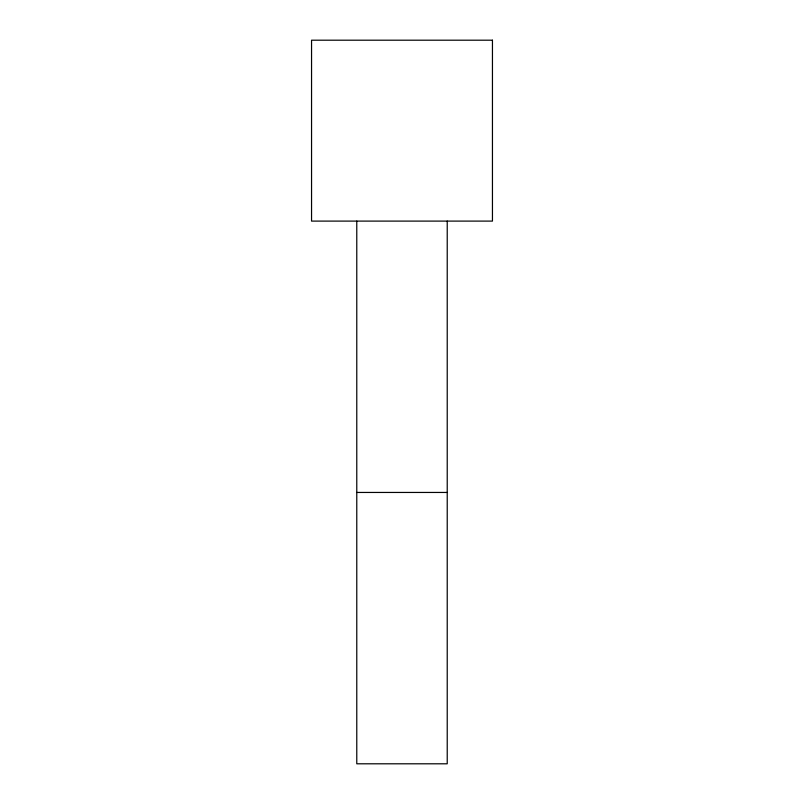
<?xml version="1.0" encoding="UTF-8"?>
<svg xmlns="http://www.w3.org/2000/svg" width="804" height="804" viewBox="0 0 804 804"><rect width="100%" height="100%" fill="white"/><g stroke="black" fill="none" stroke-linecap="round" stroke-linejoin="round"><path stroke-width="1.21" d="M356.775 492.45L447.225 492.45M447.225 221.1L447.225 763.8L356.775 763.8L356.775 221.1M492.45 40.2L311.55 40.2L311.55 221.1L492.45 221.1L492.45 40.2"/></g></svg>
